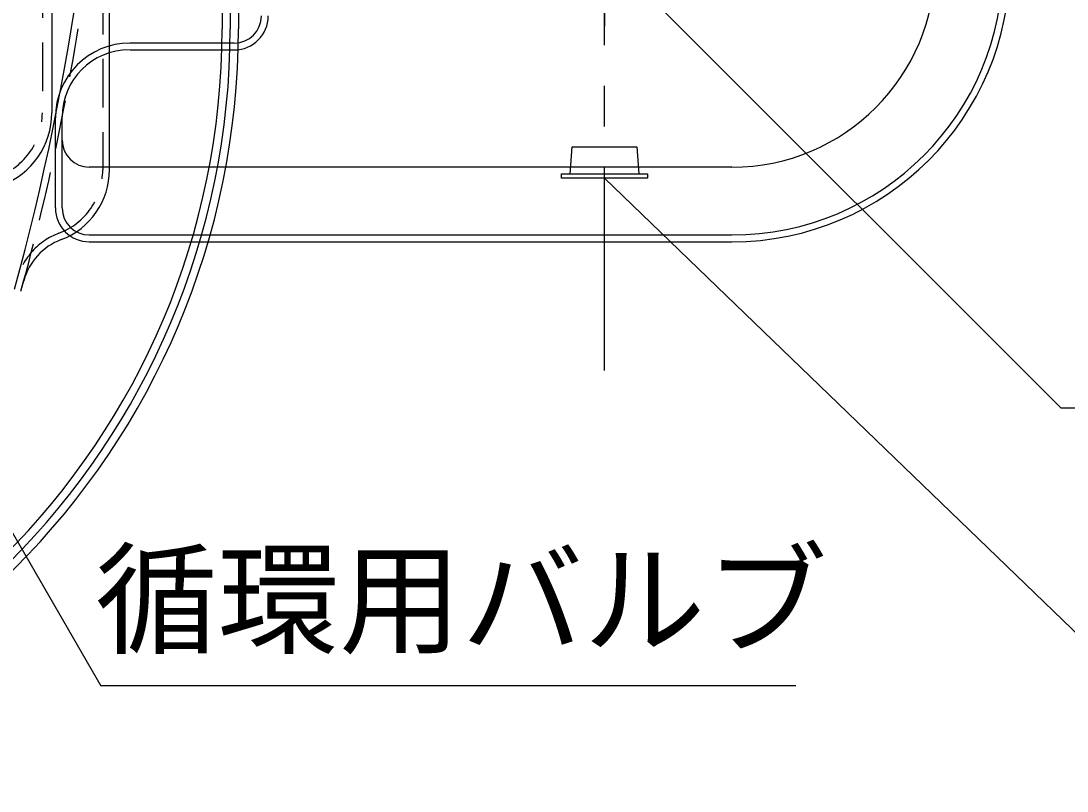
# Model space of a CAD drawing. Units: millimetres, scale not verified. Extents: x -22013 to 8910, y -6308 to 6308.
# Drawn here: x -3793 to -3021, y 384 to 952 of the extents above; entities that cross this region are included whole.
import ezdxf
from ezdxf.enums import TextEntityAlignment as Align

# ---------------------------------------------------------------- set-up
doc = ezdxf.new("R2010")
doc.units = ezdxf.units.MM
doc.header["$LTSCALE"] = 30
doc.linetypes.add('CHAIN1', pattern=[8, 5, -1, 1, -1])
doc.linetypes.add('DASHED1', pattern=[1.8, 1.2, -0.6])
for name, color, linetype, lineweight in [('0-0_0E', 3, 'Continuous', 25), ('0-1_空気管', 3, 'Continuous', 25), ('0-5_文字', 3, 'Continuous', 25)]:
    doc.layers.add(name, color=color, linetype=linetype, lineweight=lineweight)
doc.styles.add('ＭＳ ゴシック', font='')
doc.styles.get('ＭＳ ゴシック').set_extended_font_data('MS Gothic')

msp = doc.modelspace()

# ---------------------------------------------------------------- linework, layer by layer
at = {"layer": '0-0_0E', "linetype": 'CHAIN1'}
for p, q in [((-3362.31, 693.69), (-3362.31, 1773.69)), ((-3362.31, 1151.69), (-3362.31, 947.67))]:
    msp.add_line(p, q, dxfattribs=at)
at = {"layer": '0-0_0E'}
for p, q in [((-3329.37, 969.78), (-3025.82, 666.24)), ((-3635.31, 935.19), (-3712.31, 935.19)), ((-3712.31, 930.19), (-3635.31, 930.19)), ((-3762.31, 813.69), (-3762.31, 880.19)), ((-3268.31, 843.69), (-3742.31, 843.69)), ((-3394.06, 835.69), (-3394.06, 838.69)), ((-3394.06, 838.69), (-3330.56, 838.69)), ((-2996.37, 482.79), (-3362.31, 835.69)), ((-3742.31, 793.69), (-3268.31, 793.69)), ((-3742.31, 788.69), (-3268.31, 788.69)), ((-3025.82, 666.24), (-2560.82, 666.24))]:
    msp.add_line(p, q, dxfattribs=at)
at = {"layer": '0-0_0E', "linetype": 'DASHED1'}
msp.add_line((-3268.31, 843.69), (-3742.81, 843.69), dxfattribs=at)
at = {"layer": '0-0_0E'}
for points in [[(-3767.31, 813.69), (-3767.31, 863.69), (-3767.31, 880.19)], [(-3387.56, 838.69), (-3386.06, 858.69), (-3338.56, 858.69), (-3337.06, 838.69)], [(-3330.56, 838.69), (-3330.56, 835.69), (-3394.06, 835.69)]]:
    msp.add_lwpolyline(points, dxfattribs=at)
for centre, radius, start, end in [((-3268.31, 993.69), 200, 270, 0), ((-3268.31, 993.69), 150, 270, 0), ((-3268.31, 993.69), 205, 270, 0), ((-3635.31, 955.19), 25, 270, 0), ((-3635.31, 955.19), 20, 270, 0), ((-3712.31, 880.19), 55, 90, 180), ((-3712.81, 880.69), 49.5, 90, 180), ((-3742.31, 863.69), 20, 180, 270), ((-3742.31, 813.69), 25, 180, 270), ((-3742.31, 813.69), 20, 180, 270)]:
    msp.add_arc(centre, radius, start, end, dxfattribs=at)
at = {"layer": '0-1_空気管', "linetype": 'DASHED1'}
for p, q in [((-3732.33, 1625.62), (-3732.33, 841.76)), ((-3776.88, 1583.69), (-3776.88, 883.69))]:
    msp.add_line(p, q, dxfattribs=at)
at = {"layer": '0-1_空気管'}
for p, q in [((-3727.33, 841.76), (-3727.33, 1625.62)), ((-3769.88, 1583.69), (-3769.88, 883.69)), ((-3644.33, 1521.69), (-3644.33, 945.69)), ((-3638.33, 1521.69), (-3638.33, 945.69)), ((-3632.33, 1521.69), (-3632.33, 945.69))]:
    msp.add_line(p, q, dxfattribs=at)
for centre, radius, start, end in [((-5532.33, 1233.69), 1800, 344.534, 0), ((-4194.33, 945.69), 556, 270, 0), ((-4194.33, 945.69), 562, 270, 0), ((-4194.33, 945.69), 550, 270, 0), ((-3826.88, 883.69), 57, 290.576, 0), ((-3782.33, 841.76), 55, 290.576, 0), ((-3747.19, 748.15), 45, 110.576, 164.784), ((-5532.33, 1233.69), 1805, 344.534, 344.784)]:
    msp.add_arc(centre, radius, start, end, dxfattribs=at)
at = {"layer": '0-1_空気管', "linetype": 'DASHED1'}
for centre, radius, start, end in [((-5532.33, 1233.69), 1805, 344.534, 0), ((-3826.88, 883.69), 50, 290.576, 0), ((-3782.33, 841.76), 50, 290.576, 0), ((-3747.19, 748.15), 50, 110.576, 164.784)]:
    msp.add_arc(centre, radius, start, end, dxfattribs=at)
at = {"layer": '0-5_文字'}
for p in [(-4145.13, 1173.55), (-3221.08, 461.18)]:
    msp.add_line(p, (-3733.84, 461.18), dxfattribs=at)

# ---------------------------------------------------------------- texts
at = {"layer": '0-5_文字', "color": 4, "style": 'ＭＳ ゴシック'}
msp.add_text('循環用バルブ', height=65.98, dxfattribs=at).set_placement((-3737.84, 472.18), align=Align.BOTTOM_LEFT)

doc.saveas('drawing.dxf')
